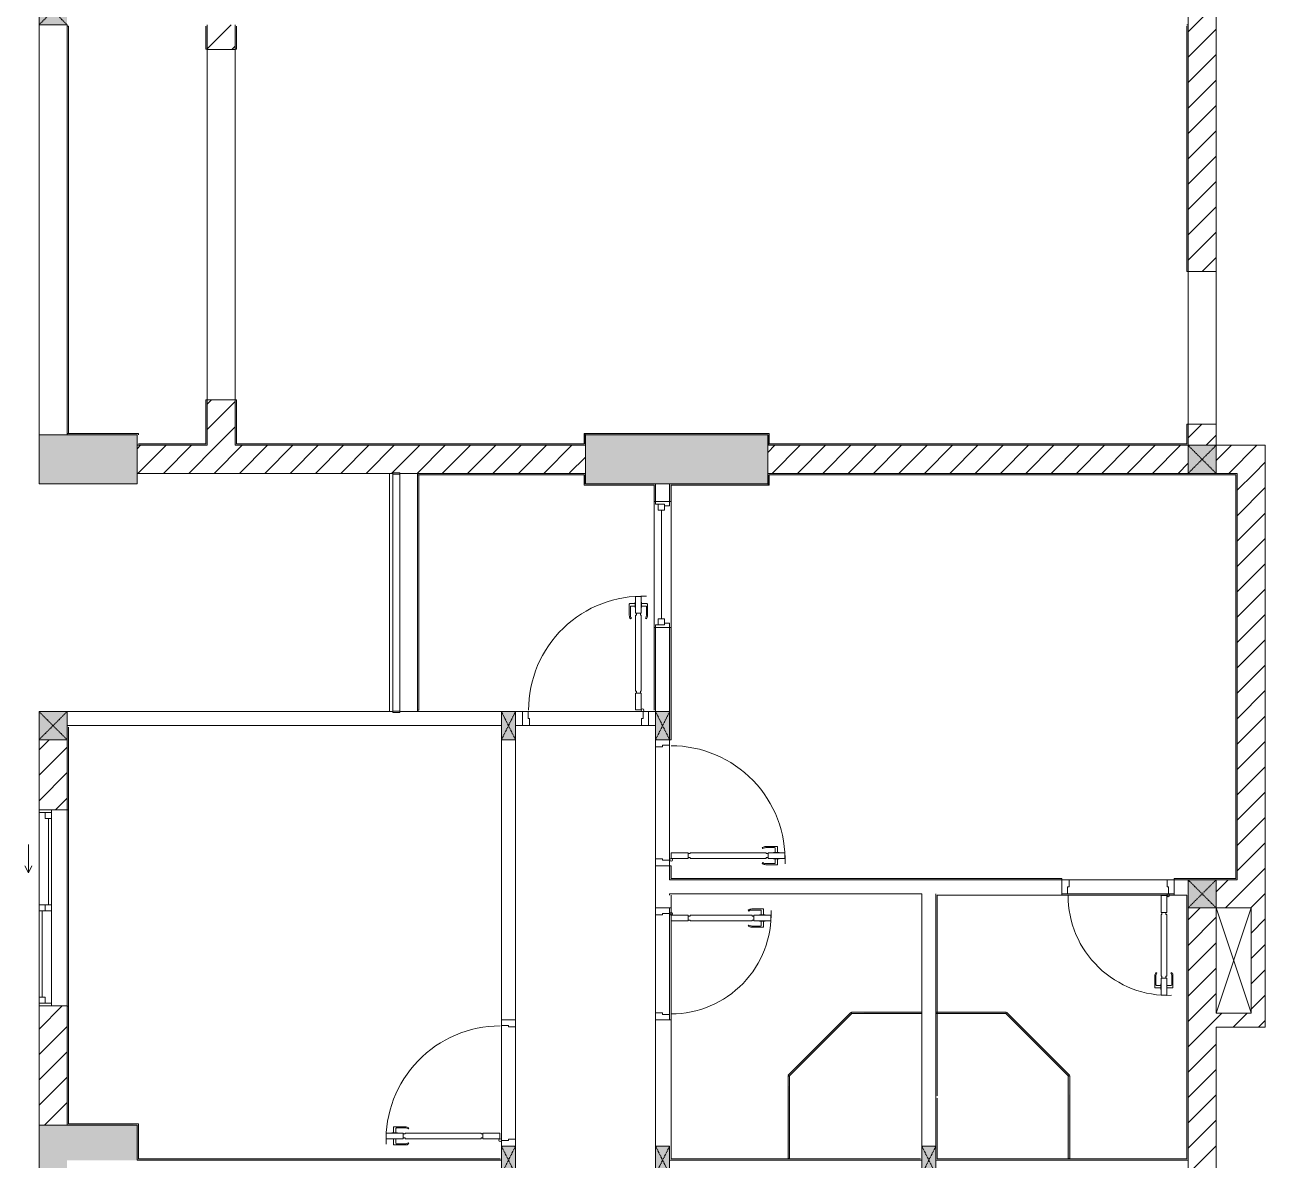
# Model space of a CAD drawing. Header units: millimetres. Extents: x 31157 to 224036, y 218 to 80529.
# Drawn here: x 130232 to 139084, y 40337 to 48437 of the extents above; entities that cross this region are included whole.
import ezdxf

# ---------------------------------------------------------------- set-up
doc = ezdxf.new("R2010")
doc.units = ezdxf.units.MM
doc.linetypes.add('IMPORT-Dash _2_', pattern=[6, 3, -3])
for name, color, linetype, lineweight in [('0-2', 170, 'Continuous', 9), ('A-DETL-GENF-7', 170, 'Continuous', 9), ('A-DOOR-2', 170, 'Continuous', 9), ('A-FLOR-1', 170, 'Continuous', 9), ('A-FLOR-HRAL-5', 170, 'Continuous', 9), ('A-GLAZ-5', 170, 'Continuous', 9), ('A-GLAZ-CURT-3', 170, 'Continuous', 9), ('A-WALL-1', 170, 'Continuous', 9), ('A-WALL-PATT-3', 170, 'Continuous', 9), ('A_1404_dwg-1', 170, 'Continuous', 9), ('I-WALL', 170, 'Continuous', 9), ('I-WALL-1', 170, 'Continuous', 9), ('S-COLS-1', 170, 'Continuous', 9), ('S-COLS-2', 170, 'Continuous', 9), ('S-COLS-4', 170, 'Continuous', 9), ('S-COLS-9', 170, 'IMPORT-Dash _2_', 9), ('S-COLS-HDLN-2', 170, 'IMPORT-Dash _2_', 9)]:
    doc.layers.add(name, color=color, linetype=linetype, lineweight=lineweight)
pattern_1 = [(45, (0, 0), (-90.50967, 90.50967), [])]

# ---------------------------------------------------------------- blocks, each defined once
blk = doc.blocks.new('A_1404_dwg_NCV_TKTC_KET CAU_rvt-1-TKTC_MB HOÀN THIỆN SÀN TẦNG 3-4-4819833-KeyPlan-CH2-Tầng 1_ Tầng 2')
at = {"layer": 'S-COLS-1'}
for points in [[(33652.6, 45161.9), (34352.6, 45161.9), (34352.6, 45511.9), (33652.6, 45511.9), (33652.6, 45236.9)], [(38042.6, 45161.9), (38852.6, 45161.9), (38852.6, 45511.9), (37552.6, 45511.9), (37552.6, 45161.9)], [(33652.6, 40236.9), (33852.6, 40236.9), (33852.6, 40336.9), (34352.6, 40336.9), (34352.6, 40586.9), (33652.6, 40586.9), (33652.6, 40336.9)]]:
    blk.add_hatch(color=256, dxfattribs=at).paths.add_polyline_path(points)
at = {"layer": 'A-FLOR-1'}
for p, q in [((36152.5, 45236.9), (36152.5, 43536.9)), ((42052.7, 41386.9), (42052.7, 42136.9))]:
    blk.add_line(p, q, dxfattribs=at)
at = {"layer": 'S-COLS-2'}
for p, q in [((37552.6, 45436.9), (37552.6, 45236.9)), ((38852.6, 45236.9), (38852.6, 45436.9))]:
    blk.add_line(p, q, dxfattribs=at)
at = {"layer": 'S-COLS-2', "flags": 128}
for points in [[(33852.6, 45511.9), (33652.6, 45511.9), (33652.6, 45161.9), (34352.6, 45161.9), (34352.6, 45436.9)], [(33852.6, 40586.9), (33652.6, 40586.9), (33652.6, 40236.9), (33852.6, 40236.9)]]:
    blk.add_lwpolyline(points, dxfattribs=at)
blk = doc.blocks.new('A_1404_dwg_DOOR_CW_01 CANH MO-PANEL KINH - DIW_01-900x2200-CỬA GỖ VÂN LAMINATE-V88-TKTC_MB HOÀN THIỆN SÀN TẦNG 3-4-4819893-KeyPlan-CH2-Tầng 1_ Tầng 2')
at = {"layer": 'A-DETL-GENF-7'}
for p, q in [((38813.8, 67166.8), (38818.3, 67160.3)), ((38839.6, 67174.9), (38919.1, 67174.9)), ((38902.1, 67166.9), (38839.6, 67166.9)), ((38906.1, 67131.9), (38906.1, 67162.9)), ((38923.1, 67131.9), (38923.1, 67170.9)), ((38813.8, 67053.1), (38818.3, 67059.6)), ((38902.1, 67052.9), (38839.6, 67052.9)), ((38839.6, 67044.9), (38919.1, 67044.9)), ((38906.1, 67087.9), (38906.1, 67056.9)), ((38923.1, 67087.9), (38923.1, 67048.9))]:
    blk.add_line(p, q, dxfattribs=at)
at = {"layer": 'A-DETL-GENF-7', "flags": 128}
for points in [[(38284.6, 67129.9), (38284.6, 67089.9), (38164.6, 67089.9), (38164.6, 67129.9)], [(38298.6, 67123.9), (38298.6, 67129.9), (38840.6, 67129.9), (38840.6, 67123.9), (38854.6, 67123.9), (38854.6, 67095.9), (38840.6, 67095.9), (38840.6, 67089.9), (38298.6, 67089.9), (38298.6, 67095.9), (38284.6, 67095.9), (38284.6, 67123.9)], [(38974.6, 67089.9), (38974.6, 67129.9), (38854.6, 67129.9), (38854.6, 67089.9)], [(38894.8, 67131.9), (38894.8, 67129.9), (38934.3, 67129.9), (38934.3, 67131.9)], [(38894.8, 67087.9), (38894.8, 67089.9), (38934.3, 67089.9), (38934.3, 67087.9)]]:
    blk.add_lwpolyline(points, close=True, dxfattribs=at)
at = {"layer": 'A-DETL-GENF-7'}
blk.add_circle((38162.6, 67079.9), 10, dxfattribs=at)
for centre, radius, start, end in [((38162.6, 67079.9), 814, 358, 90), ((38839.6, 67129.9), 45, 90, 125), ((38839.6, 67129.9), 37, 90, 125), ((38902.1, 67162.9), 4, 0, 90), ((38919.1, 67170.9), 4, 0, 90), ((38839.6, 67089.9), 45, 235, 270), ((38839.6, 67089.9), 37, 235, 270), ((38902.1, 67056.9), 4, 270, 0), ((38919.1, 67048.9), 4, 270, 0)]:
    blk.add_arc(centre, radius, start, end, dxfattribs=at)
at = {"layer": 'A-DOOR-2'}
blk.add_line((38152.6, 67079.9), (38152.6, 67104.9), dxfattribs=at)
at = {"layer": 'A-DOOR-2', "flags": 128}
blk.add_lwpolyline([(38152.6, 67936.9), (38152.6, 67896.9), (38102.6, 67896.9), (38102.6, 67886.9), (38052.6, 67886.9), (38052.6, 67936.9)], dxfattribs=at)
blk.add_lwpolyline([(38052.6, 67086.9), (38102.6, 67086.9), (38102.6, 67076.9), (38152.6, 67076.9), (38152.6, 67036.9), (38052.6, 67036.9)], close=True, dxfattribs=at)
blk = doc.blocks.new('A_1404_dwg_DOOR_CW_01 CANH MO-PANEL KINH - DIG_02-800x2200-CỬA NHÔM KÍNH-V57-TKTC_MB HOÀN THIỆN SÀN TẦNG 3-4-4819848-KeyPlan-CH2-Tầng 1_ Tầng 2')
at = {"layer": 'A-DETL-GENF-7'}
for p, q in [((112439.6, 58427.3), (112519.1, 58427.3)), ((112523.1, 58384.3), (112523.1, 58423.3)), ((112413.8, 58419.2), (112418.3, 58412.6)), ((112502.1, 58419.3), (112439.6, 58419.3)), ((112506.1, 58384.3), (112506.1, 58415.3)), ((112506.1, 58340.3), (112506.1, 58309.3)), ((112523.1, 58340.3), (112523.1, 58301.3)), ((112413.8, 58305.4), (112418.3, 58312)), ((112502.1, 58305.3), (112439.6, 58305.3)), ((112439.6, 58297.3), (112519.1, 58297.3))]:
    blk.add_line(p, q, dxfattribs=at)
at = {"layer": 'A-DETL-GENF-7', "flags": 128}
for points in [[(111984.6, 58342.3), (111984.6, 58382.3), (111864.6, 58382.3), (111864.6, 58342.3)], [(111998.6, 58348.3), (111998.6, 58342.3), (112440.6, 58342.3), (112440.6, 58348.3), (112454.6, 58348.3), (112454.6, 58376.3), (112440.6, 58376.3), (112440.6, 58382.3), (111998.6, 58382.3), (111998.6, 58376.3), (111984.6, 58376.3), (111984.6, 58348.3)], [(112574.6, 58382.3), (112574.6, 58342.3), (112454.6, 58342.3), (112454.6, 58382.3)], [(112494.8, 58384.3), (112494.8, 58382.3), (112534.3, 58382.3), (112534.3, 58384.3)], [(112494.8, 58340.3), (112494.8, 58342.3), (112534.3, 58342.3), (112534.3, 58340.3)]]:
    blk.add_lwpolyline(points, close=True, dxfattribs=at)
at = {"layer": 'A-DETL-GENF-7'}
blk.add_circle((111862.6, 58392.3), 10, dxfattribs=at)
for centre, radius, start, end in [((112439.6, 58382.3), 45, 90, 125), ((112519.1, 58423.3), 4, 0, 90), ((111862.6, 58392.3), 714, 270, 2), ((112439.6, 58382.3), 37, 90, 125), ((112502.1, 58415.3), 4, 0, 90), ((112439.6, 58342.3), 45, 235, 270), ((112439.6, 58342.3), 37, 235, 270), ((112502.1, 58309.3), 4, 270, 0), ((112519.1, 58301.3), 4, 270, 0)]:
    blk.add_arc(centre, radius, start, end, dxfattribs=at)
at = {"layer": 'A-DOOR-2'}
blk.add_line((111852.6, 58392.3), (111852.6, 58367.3), dxfattribs=at)
at = {"layer": 'A-DOOR-2', "flags": 128}
for points in [[(111752.6, 58435.3), (111752.6, 58385.3), (111802.6, 58385.3), (111802.6, 58395.3), (111852.6, 58395.3), (111852.6, 58435.3)], [(111752.6, 57685.3), (111752.6, 57635.3), (111852.6, 57635.3), (111852.6, 57675.3), (111802.6, 57675.3), (111802.6, 57685.3)]]:
    blk.add_lwpolyline(points, close=True, dxfattribs=at)
blk = doc.blocks.new('A_1404_dwg_DOOR_CW_01 CANH MO-PANEL KINH - DIW_01-900x2200-CỬA GỖ VÂN LAMINATE-553393-TKTC_MB HOÀN THIỆN SÀN TẦNG 3-4-4819840-KeyPlan-CH2-Tầng 1_ Tầng 2')
at = {"layer": 'A-DETL-GENF-7'}
for p, q in [((46582.1, 38482.4), (46582.1, 38521.4)), ((46665.6, 38525.4), (46586.1, 38525.4)), ((46599.1, 38482.4), (46599.1, 38513.4)), ((46603.1, 38517.4), (46665.6, 38517.4)), ((46691.4, 38517.2), (46686.8, 38510.7)), ((46582.1, 38438.4), (46582.1, 38399.4)), ((46599.1, 38438.4), (46599.1, 38407.4)), ((46665.6, 38395.4), (46586.1, 38395.4)), ((46603.1, 38403.4), (46665.6, 38403.4)), ((46691.4, 38403.5), (46686.8, 38410.1))]:
    blk.add_line(p, q, dxfattribs=at)
at = {"layer": 'A-DETL-GENF-7', "flags": 128}
for points in [[(46530.6, 38440.4), (46530.6, 38480.4), (46650.6, 38480.4), (46650.6, 38440.4)], [(46610.3, 38482.4), (46610.3, 38480.4), (46570.8, 38480.4), (46570.8, 38482.4)], [(46610.3, 38438.4), (46610.3, 38440.4), (46570.8, 38440.4), (46570.8, 38438.4)], [(47206.6, 38474.4), (47206.6, 38480.4), (46664.6, 38480.4), (46664.6, 38474.4), (46650.6, 38474.4), (46650.6, 38446.4), (46664.6, 38446.4), (46664.6, 38440.4), (47206.6, 38440.4), (47206.6, 38446.4), (47220.6, 38446.4), (47220.6, 38474.4)], [(47220.6, 38480.4), (47220.6, 38440.4), (47340.6, 38440.4), (47340.6, 38480.4)]]:
    blk.add_lwpolyline(points, close=True, dxfattribs=at)
at = {"layer": 'A-DETL-GENF-7'}
blk.add_circle((47342.6, 38430.4), 10, dxfattribs=at)
for centre, radius, start, end in [((47342.6, 38430.4), 814, 90, 182), ((46586.1, 38521.4), 4, 90, 180), ((46603.1, 38513.4), 4, 90, 180), ((46665.6, 38480.4), 45, 55, 90), ((46665.6, 38480.4), 37, 55, 90), ((46586.1, 38399.4), 4, 180, 270), ((46603.1, 38407.4), 4, 180, 270), ((46665.6, 38440.4), 37, 270, 305), ((46665.6, 38440.4), 45, 270, 305)]:
    blk.add_arc(centre, radius, start, end, dxfattribs=at)
at = {"layer": 'A-DOOR-2'}
blk.add_line((47352.6, 38430.4), (47352.6, 38455.4), dxfattribs=at)
at = {"layer": 'A-DOOR-2', "flags": 128}
for points in [[(47452.6, 39237.4), (47452.6, 39287.4), (47352.6, 39287.4), (47352.6, 39247.4), (47402.6, 39247.4), (47402.6, 39237.4)], [(47452.6, 38387.4), (47452.6, 38437.4), (47402.6, 38437.4), (47402.6, 38427.4), (47352.6, 38427.4), (47352.6, 38387.4)]]:
    blk.add_lwpolyline(points, close=True, dxfattribs=at)
blk = doc.blocks.new('A_1404_dwg_M_Fixed - 900 x 1400-901190-TKTC_MB HOÀN THIỆN SÀN TẦNG 3-4-4819850-KeyPlan-CH2-Tầng 1_ Tầng 2')
at = {"layer": 'A-GLAZ-5'}
blk.add_line((111793.6, 60597.9), (111793.6, 61371.9), dxfattribs=at)
at = {"layer": 'A-GLAZ-5', "flags": 128}
for points in [[(111771.6, 61415.9), (111771.6, 61371.9), (111815.6, 61371.9), (111815.6, 61415.9), (111752.6, 61415.9), (111752.6, 61433.8)], [(111815.6, 61402.9), (111852.6, 61402.9), (111852.6, 61434.9)], [(111752.6, 60534.9), (111752.6, 60553.9), (111815.6, 60553.9), (111815.6, 60597.9), (111771.6, 60597.9), (111771.6, 60553.9)], [(111815.6, 60566.9), (111852.6, 60566.9), (111852.6, 60534.9)]]:
    blk.add_lwpolyline(points, dxfattribs=at)
blk = doc.blocks.new('A_1404_dwg_Railing - 50 x 10mm-901205-TKTC_MB HOÀN THIỆN SÀN TẦNG 3-4-4819861-KeyPlan-CH2-Tầng 1_ Tầng 2')
at = {"layer": 'A-FLOR-HRAL-5', "flags": 128}
blk.add_lwpolyline([(107527.5, 61566.9), (107477.5, 61566.9), (107477.5, 61556.9), (107527.5, 61556.9)], close=True, dxfattribs=at)
blk = doc.blocks.new('A_1404_dwg_Railing - Railing-885226-TKTC_MB HOÀN THIỆN SÀN TẦNG 3-4-4819916-KeyPlan-CH2-Tầng 1_ Tầng 2')
at = {"layer": 'A-FLOR-HRAL-5'}
for p, q in [((36177.6, 45230.3), (36177.6, 43541.5)), ((36227.6, 43541.5), (36227.6, 45230.3))]:
    blk.add_line(p, q, dxfattribs=at)
for p in [(-71299.9, -16326.6), (-71299.9, -18025.4)]:
    blk.add_blockref('A_1404_dwg_Railing - 50 x 10mm-901205-TKTC_MB HOÀN THIỆN SÀN TẦNG 3-4-4819861-KeyPlan-CH2-Tầng 1_ Tầng 2', p)
blk = doc.blocks.new('A_1404_dwg_System Panel - Glazed-901210-TKTC_MB HOÀN THIỆN SÀN TẦNG 3-4-4819895-KeyPlan-CH2-Tầng 1_ Tầng 2')
at = {"layer": 'A-GLAZ-CURT-3'}
blk.add_hatch(color=256, dxfattribs=at).paths.add_polyline_path([(38999, 64948.9), (39007.6, 64948.9), (39002.6, 65539.6), (38997.6, 65539.6), (38997.6, 64948.9)])
blk.add_line((39007.6, 64948.9), (39007.6, 65537.5), dxfattribs=at)
at = {"layer": 'A-GLAZ-CURT-3', "flags": 128}
blk.add_lwpolyline([(38997.6, 65539.6), (38997.6, 64948.9), (39007.6, 64948.9)], dxfattribs=at)
blk = doc.blocks.new('A_1404_dwg_System Panel - Glazed-901211-TKTC_MB HOÀN THIỆN SÀN TẦNG 3-4-4819896-KeyPlan-CH2-Tầng 1_ Tầng 2')
at = {"layer": 'A-GLAZ-CURT-3'}
blk.add_hatch(color=256, dxfattribs=at).paths.add_polyline_path([(39007.6, 65537.5), (39450.3, 65987.3), (39446.8, 65990.9), (39002.6, 65539.6), (39007.6, 65539.6)])
blk.add_line((39006.1, 65536.1), (39452.4, 65982.3), dxfattribs=at)
at = {"layer": 'A-GLAZ-CURT-3', "flags": 128}
blk.add_lwpolyline([(39446.8, 65990.9), (38999, 65543.1), (39006.1, 65536.1)], dxfattribs=at)
blk = doc.blocks.new('A_1404_dwg_System Panel - Glazed-901212-TKTC_MB HOÀN THIỆN SÀN TẦNG 3-4-4819897-KeyPlan-CH2-Tầng 1_ Tầng 2')
at = {"layer": 'A-GLAZ-CURT-3'}
blk.add_hatch(color=256, dxfattribs=at).paths.add_polyline_path([(39453.8, 65982.3), (39952.6, 65982.3), (39952.6, 65992.3), (39450.3, 65987.3), (39452.4, 65982.3)])
at = {"layer": 'A-GLAZ-CURT-3', "flags": 128}
blk.add_lwpolyline([(39450.3, 65982.3), (39952.6, 65982.3), (39952.6, 65992.3), (39450.3, 65992.3)], close=True, dxfattribs=at)
blk = doc.blocks.new('A_1404_dwg_G1_SOF - BO TRU - 100x200-745959-TKTC_MB HOÀN THIỆN SÀN TẦNG 3-4-4819847-KeyPlan-CH2-Tầng 1_ Tầng 2')
at = {"layer": 'S-COLS-1'}
blk.add_hatch(color=256, dxfattribs=at).paths.add_polyline_path([(111052.6, 40036.9), (111052.6, 40236.9), (110952.6, 40236.9), (110952.6, 40036.9)])
at = {"layer": 'S-COLS-1', "flags": 128}
blk.add_lwpolyline([(110952.6, 40036.9), (111052.6, 40036.9), (111052.6, 40236.9), (110952.6, 40236.9)], close=True, dxfattribs=at)
at = {"layer": 'S-COLS-HDLN-2'}
for p, q in [((110952.6, 40036.9), (111052.6, 40236.9)), ((111052.6, 40036.9), (110952.6, 40236.9))]:
    blk.add_line(p, q, dxfattribs=at)
blk = doc.blocks.new('A_1404_dwg_DOOR_CW_01 CANH MO-PANEL KINH - DIG_01-900x2200-CỬA NHÔM KÍNH-901215-TKTC_MB HOÀN THIỆN SÀN TẦNG 3-4-4819898-KeyPlan-CH2-Tầng 1_ Tầng 2')
at = {"layer": 'A-DETL-GENF-7'}
for p, q in [((37864.6, 68823.9), (37864.6, 68903.4)), ((37907.6, 68907.4), (37868.6, 68907.4)), ((37872.6, 68886.4), (37872.6, 68823.9)), ((37907.6, 68890.4), (37876.6, 68890.4)), ((37951.6, 68907.4), (37990.6, 68907.4)), ((37951.6, 68890.4), (37982.6, 68890.4)), ((37986.6, 68886.4), (37986.6, 68823.9)), ((37994.6, 68823.9), (37994.6, 68903.4)), ((37872.7, 68798.1), (37879.3, 68802.7)), ((37986.4, 68798.1), (37979.9, 68802.7))]:
    blk.add_line(p, q, dxfattribs=at)
at = {"layer": 'A-DETL-GENF-7', "flags": 128}
for points in [[(37949.6, 68958.9), (37909.6, 68958.9), (37909.6, 68838.9), (37949.6, 68838.9)], [(37907.6, 68879.2), (37909.6, 68879.2), (37909.6, 68918.7), (37907.6, 68918.7)], [(37951.6, 68879.2), (37949.6, 68879.2), (37949.6, 68918.7), (37951.6, 68918.7)], [(37915.6, 68282.9), (37909.6, 68282.9), (37909.6, 68824.9), (37915.6, 68824.9), (37915.6, 68838.9), (37943.6, 68838.9), (37943.6, 68824.9), (37949.6, 68824.9), (37949.6, 68282.9), (37943.6, 68282.9), (37943.6, 68268.9), (37915.6, 68268.9)], [(37909.6, 68268.9), (37949.6, 68268.9), (37949.6, 68148.9), (37909.6, 68148.9)]]:
    blk.add_lwpolyline(points, close=True, dxfattribs=at)
at = {"layer": 'A-DETL-GENF-7'}
blk.add_circle((37959.6, 68146.9), 10, dxfattribs=at)
for centre, radius, start, end in [((37959.6, 68146.9), 814, 88, 180), ((37868.6, 68903.4), 4, 90, 180), ((37876.6, 68886.4), 4, 90, 180), ((37982.6, 68886.4), 4, 0, 90), ((37990.6, 68903.4), 4, 0, 90), ((37909.6, 68823.9), 45, 180, 215), ((37909.6, 68823.9), 37, 180, 215), ((37949.6, 68823.9), 37, 325, 0), ((37949.6, 68823.9), 45, 325, 0)]:
    blk.add_arc(centre, radius, start, end, dxfattribs=at)
at = {"layer": 'A-DOOR-2'}
blk.add_line((37959.6, 68136.9), (37934.6, 68136.9), dxfattribs=at)
at = {"layer": 'A-DOOR-2', "flags": 128}
for points in [[(37102.6, 68036.9), (37102.6, 68136.9), (37142.6, 68136.9), (37142.6, 68086.9), (37152.6, 68086.9), (37152.6, 68036.9)], [(37952.6, 68036.9), (37952.6, 68086.9), (37962.6, 68086.9), (37962.6, 68136.9), (38002.6, 68136.9), (38002.6, 68036.9)]]:
    blk.add_lwpolyline(points, close=True, dxfattribs=at)
blk = doc.blocks.new('A_1404_dwg_System Panel - Glazed-901217-TKTC_MB HOÀN THIỆN SÀN TẦNG 3-4-4819899-KeyPlan-CH2-Tầng 1_ Tầng 2')
at = {"layer": 'A-GLAZ-CURT-3'}
blk.add_hatch(color=256, dxfattribs=at).paths.add_polyline_path([(40554.8, 65982.3), (40551.3, 65992.3), (40052.6, 65992.3), (40052.6, 65982.3), (40552.8, 65982.3)])
at = {"layer": 'A-GLAZ-CURT-3', "flags": 128}
blk.add_lwpolyline([(40554.8, 65992.3), (40052.6, 65992.3), (40052.6, 65982.3), (40552.8, 65982.3)], dxfattribs=at)
blk = doc.blocks.new('A_1404_dwg_System Panel - Glazed-901218-TKTC_MB HOÀN THIỆN SÀN TẦNG 3-4-4819900-KeyPlan-CH2-Tầng 1_ Tầng 2')
at = {"layer": 'A-GLAZ-CURT-3'}
blk.add_hatch(color=256, dxfattribs=at).paths.add_polyline_path([(41007.6, 64948.9), (41002.6, 65539.6), (40997.6, 65536.1), (40997.6, 64948.9)])
blk.add_line((41007.6, 64948.9), (41007.6, 65539.6), dxfattribs=at)
at = {"layer": 'A-GLAZ-CURT-3', "flags": 128}
blk.add_lwpolyline([(40997.6, 65537.5), (40997.6, 64948.9), (41007.6, 64948.9)], dxfattribs=at)
blk = doc.blocks.new('A_1404_dwg_System Panel - Glazed-901219-TKTC_MB HOÀN THIỆN SÀN TẦNG 3-4-4819901-KeyPlan-CH2-Tầng 1_ Tầng 2')
at = {"layer": 'A-GLAZ-CURT-3'}
blk.add_hatch(color=256, dxfattribs=at).paths.add_polyline_path([(40997.6, 65537.5), (41002.6, 65539.6), (41006.1, 65543.1), (40554.8, 65987.3), (40554.8, 65980.3), (40916.6, 65618.5)])
at = {"layer": 'A-GLAZ-CURT-3', "flags": 128}
blk.add_lwpolyline([(41006.1, 65543.1), (40558.4, 65990.9), (40551.3, 65983.8), (40999, 65536.1)], close=True, dxfattribs=at)
blk = doc.blocks.new('A_1404_dwg_NCV_TKTC_TANG 3 - 4_rvt-1-TKTC_MB HOÀN THIỆN SÀN TẦNG 3-4-4819943-KeyPlan-CH2-Tầng 1_ Tầng 2')
at = {"layer": 'A-WALL-PATT-3'}
h = blk.add_hatch(color=256, dxfattribs=at)
h.paths.add_polyline_path([(34852.6, 45436.9), (34852.6, 45762.4), (34842.6, 45760.3), (34842.6, 45436.9)])
h.paths.add_polyline_path([(34842.6, 48262.4), (34852.6, 48262.4), (34852.6, 48426.9), (34842.6, 48426.9)])
h = blk.add_hatch(color=256, dxfattribs=at)
h.paths.add_polyline_path([(35052.6, 45446.9), (35062.6, 45446.9), (35062.6, 45762.4), (35052.6, 45760.3)])
h.paths.add_polyline_path([(35062.6, 48262.4), (35062.6, 48426.9), (35052.6, 48426.9), (35052.6, 48262.4)])
h = blk.add_hatch(color=256, dxfattribs=at)
h.paths.add_polyline_path([(41842.6, 45436.9), (41852.6, 45436.9), (41852.6, 45587.4), (41842.6, 45586.9), (41842.6, 45446.9)])
h.paths.add_polyline_path([(41842.6, 46677.4), (41852.6, 46677.4), (41852.6, 48436.9), (41842.6, 48436.9)])
for points in [[(34362.6, 45511.9), (34362.6, 45521.9), (33852.6, 45521.9), (33852.6, 45511.9), (34352.6, 45511.9)], [(37542.6, 45446.9), (37552.6, 45446.9), (37552.6, 45521.9), (37542.6, 45521.9), (37542.6, 45511.9)], [(38077, 45511.9), (38862.6, 45511.9), (38862.6, 45521.9), (37552.6, 45521.9), (37552.6, 45511.9), (38052.6, 45511.9)], [(38862.6, 45436.9), (38862.6, 45511.9), (38852.6, 45511.9), (38852.6, 45436.9)], [(34842.6, 45436.9), (34842.6, 45446.9), (34352.6, 45446.9), (34353.5, 45436.9)], [(35062.6, 45436.9), (37552.6, 45436.9), (37552.6, 45446.9), (35052.6, 45446.9), (35052.6, 45436.9)], [(41842.6, 45436.9), (41842.6, 45446.9), (38862.6, 45446.9), (38862.6, 45436.9), (39409, 45436.9)], [(37542.6, 45226.9), (37552.6, 45226.9), (37552.6, 45236.9), (36352.6, 45236.9), (36352.6, 45226.9)], [(42052.6, 45226.9), (42192.6, 45226.9), (42192.6, 45236.9), (38852.6, 45233.6), (38852.6, 45226.9), (41852.6, 45226.9)], [(42202.6, 42346.9), (42202.6, 45236.9), (42192.6, 45236.9), (42192.6, 42346.9)], [(37552.6, 45161.9), (37552.6, 45226.9), (37542.6, 45226.9), (37542.6, 45161.9)], [(38042.6, 45151.9), (38042.6, 45161.9), (37542.6, 45161.9), (37542.6, 45151.9), (37552.6, 45151.9)], [(38152.6, 45151.9), (38852.6, 45151.9), (38852.6, 45161.9), (38152.6, 45161.9)], [(38862.6, 45151.9), (38862.6, 45226.9), (38852.6, 45226.9), (38852.6, 45151.9)], [(33862.6, 40586.9), (34362.6, 40591.9), (34362.6, 40596.9), (33862.6, 40596.9)], [(34352.6, 40346.9), (34362.6, 40346.9), (34362.6, 40586.9), (34352.6, 40586.9)], [(34852.6, 40336.9), (36952.6, 40336.9), (36952.6, 40346.9), (34352.6, 40346.9), (34352.6, 40336.9), (34362.6, 40336.9)]]:
    blk.add_hatch(color=256, dxfattribs=at).paths.add_polyline_path(points)
h = blk.add_hatch(color=256, dxfattribs=at)
h.paths.add_polyline_path([(38052.6, 43546.9), (38052.6, 44136.9), (38042.6, 44136.9), (38042.6, 43546.9)])
h.paths.add_polyline_path([(38052.6, 45036.9), (38052.6, 45161.9), (38042.6, 45161.9), (38042.6, 45036.9)])
h = blk.add_hatch(color=256, dxfattribs=at)
h.paths.add_polyline_path([(38152.6, 42346.9), (38162.6, 42346.9), (38162.6, 42436.9), (38152.6, 42436.9)])
h.paths.add_polyline_path([(38162.6, 43336.9), (38162.6, 44136.9), (38152.6, 44136.9), (38152.6, 43336.9)])
h.paths.add_polyline_path([(38162.6, 45036.9), (38162.6, 45151.9), (38152.6, 45151.9), (38152.6, 45036.9)])
h = blk.add_hatch(color=256, dxfattribs=at)
h.paths.add_polyline_path([(33862.6, 40586.9), (33862.6, 41435.7), (33852.6, 41435.7), (33852.6, 40586.9)])
h.paths.add_polyline_path([(33862.6, 42835.7), (33862.6, 43426.9), (33852.6, 43426.9), (33852.6, 42835.7)])
h = blk.add_hatch(color=256, dxfattribs=at)
h.paths.add_polyline_path([(40952.6, 42336.9), (40952.6, 42346.9), (38152.6, 42346.9), (38152.6, 42336.9), (39409, 42336.9)])
h.paths.add_polyline_path([(42202.6, 42336.9), (42202.6, 42346.9), (41752.6, 42346.9), (41752.6, 42336.9), (42192.6, 42336.9)])
at = {"layer": 'A-FLOR-1'}
for p, q in [((33852.6, 48436.9), (33852.6, 48426.9)), ((34852.6, 48426.9), (34852.6, 48436.9)), ((35052.6, 48436.9), (35052.6, 48426.9)), ((41852.4, 46677.4), (41852.4, 45587.4)), ((34852.6, 45760.3), (35052.6, 45760.3)), ((34352.6, 45511.9), (34352.6, 45446.9)), ((37962.6, 43536.9), (37142.6, 43536.9)), ((33852.6, 43436.9), (33852.6, 43426.9)), ((38052.6, 42486.9), (38052.6, 43286.9)), ((38152.6, 43296.9), (38152.6, 42476.9)), ((40992.6, 42236.9), (41712.6, 42236.9)), ((38152.6, 41377.3), (38152.6, 42097.3)), ((36952.6, 40477.3), (36952.6, 41297.3)), ((37052.6, 41287.3), (37052.6, 40487.3)), ((39002.6, 40346.9), (39002.6, 40348.9)), ((41002.6, 40348.9), (41002.6, 40346.9))]:
    blk.add_line(p, q, dxfattribs=at)
at = {"layer": 'A-FLOR-1', "flags": 128}
for points in [[(34852.6, 45762.4), (34852.6, 48260.3), (34852.6, 48262.4)], [(35052.6, 48262.4), (35052.6, 45762.4), (35052.6, 48260.3), (34852.6, 48260.3)]]:
    blk.add_lwpolyline(points, dxfattribs=at)
for points in [[(42052.4, 46677.4), (42052.4, 45587.4), (41852.6, 45587.4), (41852.6, 46677.4)], [(37952.6, 43436.9), (37152.6, 43436.9)], [(41002.6, 42336.9), (41702.6, 42336.9)], [(38052.6, 41387.3), (38052.6, 42087.3)]]:
    blk.add_lwpolyline(points, close=True, dxfattribs=at)
at = {"layer": 'A-WALL-1'}
for p, q in [((36227.6, 45236.9), (36352.6, 45236.9)), ((36352.6, 45226.9), (36352.6, 43536.9)), ((38052.6, 45161.9), (38052.6, 45036.9)), ((38152.6, 45036.9), (38152.6, 45151.9)), ((38052.6, 45036.9), (38152.6, 45036.9)), ((38152.6, 44136.9), (38052.6, 44136.9)), ((38052.6, 44136.9), (38052.6, 43546.9)), ((38152.6, 43536.9), (38152.6, 44136.9)), ((33852.6, 43536.9), (33852.6, 43436.9)), ((36177.6, 43536.9), (33852.6, 43536.9)), ((36952.6, 43536.9), (36227.6, 43536.9)), ((37102.6, 43536.9), (37052.6, 43536.9)), ((37102.6, 43436.9), (37102.6, 43536.9)), ((38002.6, 43536.9), (38002.6, 43436.9)), ((38052.6, 43536.9), (38002.6, 43536.9)), ((38052.6, 43546.9), (38052.6, 43536.9)), ((33852.6, 43436.9), (36952.6, 43436.9)), ((37052.6, 43436.9), (37062.6, 43436.9)), ((37062.6, 43436.9), (37102.6, 43436.9)), ((38002.6, 43436.9), (38042.6, 43436.9)), ((38042.6, 43436.9), (38052.6, 43436.9)), ((37052.6, 43336.5), (36952.6, 43336.5)), ((36952.6, 43336.5), (36952.6, 41337.3)), ((37052.6, 41337.3), (37052.6, 43336.5)), ((38052.6, 42486.9), (38052.6, 43286.9)), ((38152.6, 43296.9), (38152.6, 42476.9)), ((38152.6, 42436.9), (38052.6, 42436.9)), ((38052.6, 42436.9), (38052.6, 42137.3)), ((38152.6, 42346.9), (38152.6, 42436.9)), ((40952.6, 42336.9), (40052.6, 42336.9)), ((40952.6, 42236.9), (40952.6, 42336.9)), ((41002.6, 42336.9), (41702.6, 42336.9)), ((41752.6, 42336.9), (41752.6, 42236.9)), ((41852.6, 42336.9), (41752.6, 42336.9)), ((41852.6, 42236.9), (41852.6, 42336.9)), ((40052.6, 41392.3), (40052.6, 42236.9)), ((38052.6, 42137.3), (38152.6, 42137.3)), ((38052.6, 41387.3), (38052.6, 42087.3)), ((36952.6, 41337.3), (37052.6, 41337.3)), ((38152.6, 41337.3), (38052.6, 41337.3)), ((38052.6, 41337.3), (38052.6, 40436.9)), ((39952.6, 41392.3), (39952.6, 41382.3)), ((39952.6, 41382.3), (39952.6, 40436.9)), ((40052.6, 41382.3), (40052.6, 41392.3)), ((40052.6, 40436.9), (40052.6, 41382.3)), ((36952.6, 40477.3), (36952.6, 41297.3)), ((37052.6, 41287.3), (37052.6, 40487.3)), ((37052.6, 40437.3), (36952.6, 40437.3))]:
    blk.add_line(p, q, dxfattribs=at)
at = {"layer": 'A-WALL-1', "flags": 128}
for points in [[(36152.6, 43536.9), (36152.6, 45236.9), (36177.6, 45236.9)], [(38152.6, 45151.9), (38152.6, 45161.9), (38052.6, 45161.9)], [(40052.6, 42336.9), (38152.6, 42336.9), (38152.6, 42346.9)], [(38152.6, 42226.9), (38152.6, 42236.9), (39952.6, 42236.9), (39952.6, 41392.3)]]:
    blk.add_lwpolyline(points, dxfattribs=at)
at = {"layer": 'I-WALL'}
for p, q in [((38052.6, 45036.9), (38052.6, 45161.9)), ((38152.6, 45151.9), (38152.6, 45036.9)), ((38042.6, 44136.9), (38042.6, 45036.9)), ((38162.6, 45036.9), (38162.6, 44136.9)), ((38052.6, 43546.9), (38052.6, 44136.9)), ((38152.6, 44136.9), (38152.6, 43536.9)), ((33852.6, 41435.7), (33852.6, 42835.7)), ((33862.6, 42835.7), (33862.6, 41435.7)), ((38152.6, 42436.9), (38152.6, 42346.9)), ((40052.6, 42336.9), (40952.6, 42336.9)), ((41752.6, 42336.9), (41852.6, 42336.9)), ((41752.6, 42226.9), (40952.6, 42226.9)), ((38162.6, 42137.3), (38162.6, 41337.3))]:
    blk.add_line(p, q, dxfattribs=at)
at = {"layer": 'I-WALL', "flags": 128}
for points in [[(33852.6, 45521.9), (33852.6, 48426.9), (33862.6, 48426.9), (33862.6, 45521.9)], [(36362.6, 45226.9), (36362.6, 43546.9), (36352.6, 43546.9)]]:
    blk.add_lwpolyline(points, dxfattribs=at)
at = {"layer": 'I-WALL-1'}
for p, q in [((42052.6, 45236.9), (41852.6, 45236.9)), ((33852.6, 43426.9), (33852.6, 43336.9)), ((41852.6, 42336.9), (42052.6, 42336.9)), ((40052.6, 41392.3), (40052.6, 41382.3)), ((40052.6, 41382.3), (40052.6, 40436.9)), ((40062.6, 41382.3), (40062.6, 41392.3)), ((40062.6, 40795.6), (40062.6, 41382.3))]:
    blk.add_line(p, q, dxfattribs=at)
at = {"layer": 'I-WALL-1', "flags": 128}
for points in [[(34842.6, 48426.9), (34842.6, 48262.4), (34852.6, 48262.4), (34852.6, 48426.9)], [(35052.6, 48426.9), (35052.6, 48262.4), (35062.6, 48262.4), (35062.6, 48426.9)], [(41842.6, 48426.9), (41842.6, 46677.4), (41852.6, 46677.4), (41852.6, 48436.9), (41842.6, 48436.9)], [(34352.6, 45446.9), (34352.6, 45436.9), (34842.6, 45436.9), (34852.6, 45436.9), (34852.6, 45762.4), (34842.6, 45762.4), (34842.6, 45446.9), (34362.6, 45446.9)], [(34362.6, 45511.9), (34362.6, 45521.9), (33852.6, 45521.9), (33852.6, 45511.9), (34352.6, 45511.9)], [(38052.6, 45161.9), (38042.6, 45161.9), (37552.6, 45161.9), (37552.6, 45226.9), (37552.6, 45236.9), (36352.6, 45236.9), (36352.6, 45226.9), (37542.6, 45226.9), (37542.6, 45161.9), (37542.6, 45151.9), (38042.6, 45151.9), (38042.6, 45036.9), (38052.6, 45036.9)], [(41852.6, 45236.9), (38852.6, 45236.9), (38852.6, 45226.9), (38852.6, 45161.9), (38152.6, 45161.9), (38152.6, 45151.9)], [(42052.6, 42336.9), (42202.6, 42336.9), (42202.6, 42346.9), (42202.6, 45236.9), (42192.6, 45236.9), (42052.6, 45236.9)], [(38152.6, 45036.9), (38162.6, 45036.9), (38162.6, 45151.9), (38852.6, 45151.9), (38862.6, 45151.9), (38862.6, 45226.9), (42192.6, 45226.9), (42192.6, 42346.9), (41752.6, 42346.9), (41752.6, 42336.9)], [(38052.6, 44136.9), (38042.6, 44136.9), (38042.6, 43546.9)], [(38152.6, 43336.9), (38162.6, 43336.9), (38162.6, 44136.9), (38152.6, 44136.9)], [(33852.6, 43336.9), (33852.6, 42835.7), (33862.6, 42835.7), (33862.6, 43426.9)], [(40952.6, 42336.9), (40952.6, 42346.9), (38162.6, 42346.9), (38162.6, 42436.9), (38152.6, 42436.9)], [(38152.6, 42346.9), (38152.6, 42336.9), (40052.6, 42336.9)], [(38152.6, 42137.3), (38162.6, 42137.3), (38162.6, 42226.9)], [(40052.6, 42236.9), (40052.6, 42226.9), (40052.6, 41392.3)], [(40052.6, 40336.9), (40062.6, 40336.9), (41852.6, 40336.9), (41852.6, 40346.9), (41852.6, 42226.9), (41852.6, 42236.9)], [(40062.6, 41392.3), (40062.6, 42226.9), (40952.6, 42226.9), (40952.6, 42236.9)], [(41752.6, 42236.9), (41752.6, 42226.9), (41842.6, 42226.9), (41842.6, 40346.9), (40062.6, 40346.9), (40062.6, 40779.4)], [(36942.6, 40346.9), (34362.6, 40346.9), (34362.6, 40586.9), (34362.6, 40596.9), (33862.6, 40596.9), (33862.6, 41435.7), (33852.6, 41435.7), (33852.6, 40586.9), (33862.6, 40586.9), (34352.6, 40586.9), (34352.6, 40346.9), (34352.6, 40336.9), (36952.6, 40336.9)], [(39942.6, 40346.9), (38162.6, 40346.9), (38162.6, 41337.3), (38152.6, 41337.3)], [(38152.6, 40336.9), (38162.6, 40336.9), (39952.6, 40336.9)]]:
    blk.add_lwpolyline(points, dxfattribs=at)
blk.add_lwpolyline([(38862.6, 45446.9), (38862.6, 45511.9), (38862.6, 45521.9), (37552.6, 45521.9), (37542.6, 45521.9), (37542.6, 45446.9), (35062.6, 45446.9), (35062.6, 45762.4), (35052.6, 45762.4), (35052.6, 45446.9), (35052.6, 45436.9), (37552.6, 45436.9), (37552.6, 45446.9), (37552.6, 45511.9), (38852.6, 45511.9), (38852.6, 45436.9), (38862.6, 45436.9), (41842.6, 45436.9), (41852.6, 45436.9), (41852.6, 45587.4), (41842.6, 45587.4), (41842.6, 45446.9)], close=True, dxfattribs=at)
for name, p in [('A_1404_dwg_Railing - Railing-885226-TKTC_MB HOÀN THIỆN SÀN TẦNG 3-4-4819916-KeyPlan-CH2-Tầng 1_ Tầng 2', (0, 0)), ('A_1404_dwg_M_Fixed - 900 x 1400-901190-TKTC_MB HOÀN THIỆN SÀN TẦNG 3-4-4819850-KeyPlan-CH2-Tầng 1_ Tầng 2', (-73700, -16398)), ('A_1404_dwg_DOOR_CW_01 CANH MO-PANEL KINH - DIG_01-900x2200-CỬA NHÔM KÍNH-901215-TKTC_MB HOÀN THIỆN SÀN TẦNG 3-4-4819898-KeyPlan-CH2-Tầng 1_ Tầng 2', (0, -24600)), ('A_1404_dwg_DOOR_CW_01 CANH MO-PANEL KINH - DIW_01-900x2200-CỬA GỖ VÂN LAMINATE-V88-TKTC_MB HOÀN THIỆN SÀN TẦNG 3-4-4819893-KeyPlan-CH2-Tầng 1_ Tầng 2', (0, -24600)), ('A_1404_dwg_DOOR_CW_01 CANH MO-PANEL KINH - DIG_02-800x2200-CỬA NHÔM KÍNH-V57-TKTC_MB HOÀN THIỆN SÀN TẦNG 3-4-4819848-KeyPlan-CH2-Tầng 1_ Tầng 2', (-73700, -16298)), ('A_1404_dwg_DOOR_CW_01 CANH MO-PANEL KINH - DIW_01-900x2200-CỬA GỖ VÂN LAMINATE-553393-TKTC_MB HOÀN THIỆN SÀN TẦNG 3-4-4819840-KeyPlan-CH2-Tầng 1_ Tầng 2', (-10400, 2050)), ('A_1404_dwg_System Panel - Glazed-901211-TKTC_MB HOÀN THIỆN SÀN TẦNG 3-4-4819896-KeyPlan-CH2-Tầng 1_ Tầng 2', (0, -24600)), ('A_1404_dwg_System Panel - Glazed-901212-TKTC_MB HOÀN THIỆN SÀN TẦNG 3-4-4819897-KeyPlan-CH2-Tầng 1_ Tầng 2', (0, -24600)), ('A_1404_dwg_System Panel - Glazed-901217-TKTC_MB HOÀN THIỆN SÀN TẦNG 3-4-4819899-KeyPlan-CH2-Tầng 1_ Tầng 2', (0, -24600)), ('A_1404_dwg_System Panel - Glazed-901219-TKTC_MB HOÀN THIỆN SÀN TẦNG 3-4-4819901-KeyPlan-CH2-Tầng 1_ Tầng 2', (0, -24600)), ('A_1404_dwg_System Panel - Glazed-901210-TKTC_MB HOÀN THIỆN SÀN TẦNG 3-4-4819895-KeyPlan-CH2-Tầng 1_ Tầng 2', (0, -24600)), ('A_1404_dwg_System Panel - Glazed-901218-TKTC_MB HOÀN THIỆN SÀN TẦNG 3-4-4819900-KeyPlan-CH2-Tầng 1_ Tầng 2', (0, -24600))]:
    blk.add_blockref(name, p)
for name, p, rotation in [('A_1404_dwg_G1_SOF - BO TRU - 100x200-745959-TKTC_MB HOÀN THIỆN SÀN TẦNG 3-4-4819847-KeyPlan-CH2-Tầng 1_ Tầng 2', (148005.1, 83573.9), 180), ('A_1404_dwg_G1_SOF - BO TRU - 100x200-745959-TKTC_MB HOÀN THIỆN SÀN TẦNG 3-4-4819847-KeyPlan-CH2-Tầng 1_ Tầng 2', (149105.1, 83573.9), 180), ('A_1404_dwg_DOOR_CW_01 CANH MO-PANEL KINH - DIG_02-800x2200-CỬA NHÔM KÍNH-V57-TKTC_MB HOÀN THIỆN SÀN TẦNG 3-4-4819848-KeyPlan-CH2-Tầng 1_ Tầng 2', (-16682.7, 154089.5), 270), ('A_1404_dwg_G1_SOF - BO TRU - 100x200-745959-TKTC_MB HOÀN THIỆN SÀN TẦNG 3-4-4819847-KeyPlan-CH2-Tầng 1_ Tầng 2', (148005.1, 80473.9), 180), ('A_1404_dwg_G1_SOF - BO TRU - 100x200-745959-TKTC_MB HOÀN THIỆN SÀN TẦNG 3-4-4819847-KeyPlan-CH2-Tầng 1_ Tầng 2', (149105.1, 80473.9), 180), ('A_1404_dwg_G1_SOF - BO TRU - 100x200-745959-TKTC_MB HOÀN THIỆN SÀN TẦNG 3-4-4819847-KeyPlan-CH2-Tầng 1_ Tầng 2', (151005.1, 80473.9), 180)]:
    blk.add_blockref(name, p, dxfattribs=dict(rotation=rotation))
blk = doc.blocks.new('A_1404_dwg_1_FAMILY RVT - W01-WxH 1400x1400xmm-389822-TKTC_MB HOÀN THIỆN SÀN TẦNG 3-4-4819949-KeyPlan-CH2-Tầng 1_ Tầng 2')
at = {"layer": 'A-GLAZ-5'}
for p, q in [((50000.9, 78313.1), (50204.1, 78313.1)), ((49052.5, 78236.9), (49052.5, 78036.9)), ((49071.5, 78236.9), (49071.5, 78148)), ((49116, 78214.7), (49730.3, 78214.7)), ((49730.3, 78236.9), (49774.7, 78236.9)), ((49774.7, 78192.5), (49730.3, 78192.5)), ((49774.7, 78170.3), (50389, 78170.3)), ((50433.4, 78236.9), (50433.4, 78148))]:
    blk.add_line(p, q, dxfattribs=at)
at = {"layer": 'A-GLAZ-5', "flags": 128}
for points in [[(50051.7, 78338.5), (50000.9, 78313.1), (50051.7, 78287.7)], [(50452.5, 78036.9), (50452.5, 78236.9), (49052.5, 78236.9), (49116, 78236.9)], [(49730.3, 78148), (49730.3, 78236.9), (49116, 78236.9), (49116, 78192.5), (49071.5, 78192.5)], [(49774.7, 78148), (49774.7, 78236.9), (50433.4, 78236.9), (50452.5, 78236.9)], [(50433.4, 78192.5), (50389, 78192.5), (50389, 78148)], [(49052.5, 78148), (49071.5, 78148), (49730.3, 78148), (49774.7, 78148), (50389, 78148), (50452.5, 78148)]]:
    blk.add_lwpolyline(points, dxfattribs=at)
blk = doc.blocks.new('A_1404_dwg_G1_SOF - BO TRU - 200x200-V12-TKTC_MB HOÀN THIỆN SÀN TẦNG 3-4-4819991-KeyPlan-CH2-Tầng 1_ Tầng 2')
at = {"layer": 'S-COLS-9'}
blk.add_hatch(color=256, dxfattribs=at).paths.add_polyline_path([(42052.6, 20336.9), (42052.6, 20536.9), (41852.6, 20536.8), (41852.6, 20336.9)])
at = {"layer": 'S-COLS-4', "flags": 128}
blk.add_lwpolyline([(42052.6, 20336.9), (42052.6, 20536.9), (41852.6, 20536.9), (41852.6, 20336.9)], dxfattribs=at)
at = {"layer": 'S-COLS-HDLN-2'}
for p, q in [((42052.6, 20536.9), (41852.6, 20336.9)), ((41852.6, 20536.9), (42052.6, 20336.9))]:
    blk.add_line(p, q, dxfattribs=at)
blk = doc.blocks.new('A_1404_dwg_G1_SOF - BO TRU - 200x200-V11-TKTC_MB HOÀN THIỆN SÀN TẦNG 3-4-4819990-KeyPlan-CH2-Tầng 1_ Tầng 2')
at = {"layer": 'S-COLS-9'}
blk.add_hatch(color=256, dxfattribs=at).paths.add_polyline_path([(42052.6, 25436.9), (42052.6, 25636.9), (41852.6, 25636.9), (41852.6, 25437)])
at = {"layer": 'S-COLS-4', "flags": 128}
blk.add_lwpolyline([(41852.6, 25636.9), (41852.6, 25436.9), (42052.6, 25436.9), (42052.6, 25636.9)], dxfattribs=at)
at = {"layer": 'S-COLS-HDLN-2'}
for p, q in [((42052.6, 25636.9), (41852.6, 25436.9)), ((41852.6, 25636.9), (42052.6, 25436.9))]:
    blk.add_line(p, q, dxfattribs=at)
blk = doc.blocks.new('A_1404_dwg_G1_SOF - BO TRU - 200x200-V8-TKTC_MB HOÀN THIỆN SÀN TẦNG 3-4-4819987-KeyPlan-CH2-Tầng 1_ Tầng 2')
at = {"layer": 'S-COLS-9'}
blk.add_hatch(color=256, dxfattribs=at).paths.add_polyline_path([(46552.7, 71511.9), (46752.6, 71511.9), (46752.6, 71711.9), (46552.6, 71711.9), (46552.6, 71511.9)])
at = {"layer": 'S-COLS-4', "flags": 128}
blk.add_lwpolyline([(46752.6, 71711.9), (46552.6, 71711.9), (46552.6, 71511.9), (46752.6, 71511.9)], dxfattribs=at)
at = {"layer": 'S-COLS-HDLN-2'}
for p, q in [((46752.6, 71711.9), (46552.6, 71511.9)), ((46552.6, 71711.9), (46752.6, 71511.9))]:
    blk.add_line(p, q, dxfattribs=at)
blk = doc.blocks.new('A_1404_dwg-4819832-KeyPlan-CH2-Tầng 1_ Tầng 2')
at = {"layer": 'A-WALL-PATT-3'}
h = blk.add_hatch(dxfattribs=at)
h.set_pattern_fill('FP_26', color=256, style=0, pattern_type=2)
h.set_pattern_definition(pattern_1)
h.paths.add_polyline_path([(42052.6, 45436.9), (42052.6, 45586.9), (41852.6, 45586.9), (41852.6, 45436.9)])
h.paths.add_polyline_path([(42052.6, 46676.9), (42052.4, 49486.9), (41852.6, 49486.9), (41852.6, 46677.4), (42052.4, 46677.4)])
h = blk.add_hatch(dxfattribs=at)
h.set_pattern_fill('FP_26', color=256, style=0, pattern_type=2)
h.set_pattern_definition(pattern_1)
h.paths.add_polyline_path([(34852.6, 45436.9), (35052.6, 45436.9), (35052.6, 45760.3), (34852.6, 45760.3), (34852.6, 45446.9)])
h.paths.add_polyline_path([(34852.6, 48261.9), (35052.6, 48262.4), (35052.6, 48436.9), (34852.6, 48436.9), (34852.6, 48262.4)])
h = blk.add_hatch(dxfattribs=at)
h.set_pattern_fill('FP_26', color=256, style=0, pattern_type=2)
h.set_pattern_definition(pattern_1)
h.paths.add_polyline_path([(36352.6, 45236.9), (37552.6, 45240.3), (37552.6, 45436.9), (34352.6, 45436.9), (34353.5, 45236.9), (36227.6, 45236.9)])
h = blk.add_hatch(dxfattribs=at)
h.set_pattern_fill('FP_26', color=256, style=0, pattern_type=2)
h.set_pattern_definition(pattern_1)
h.paths.add_polyline_path([(42192.6, 45236.9), (42402.6, 45236.9), (42402.6, 45436.9), (42052.6, 45436.9), (42052.6, 45236.9)])
h.paths.add_polyline_path([(41852.6, 45236.9), (41852.6, 45436.9), (38852.6, 45436.9), (38852.6, 45236.9), (41852.6, 45236.9)])
h = blk.add_hatch(dxfattribs=at)
h.set_pattern_fill('FP_26', color=256, style=0, pattern_type=2)
h.set_pattern_definition(pattern_1)
h.paths.add_polyline_path([(42202.6, 42336.9), (42402.6, 42336.9), (42402.6, 45236.9), (42202.6, 45236.9), (42202.6, 42346.9)])
h = blk.add_hatch(dxfattribs=at)
h.set_pattern_fill('FP_26', color=256, style=0, pattern_type=2)
h.set_pattern_definition(pattern_1)
h.paths.add_polyline_path([(33852.6, 40586.9), (33852.5, 41437.4), (33652.6, 41435.7), (33652.6, 40586.9)])
h.paths.add_polyline_path([(33652.6, 42837.4), (33852.6, 42837.4), (33852.6, 43336.9), (33652.6, 43336.9)])
h = blk.add_hatch(dxfattribs=at)
h.set_pattern_fill('FP_26', color=256, style=0, pattern_type=2)
h.set_pattern_definition(pattern_1)
h.paths.add_polyline_path([(42402.6, 42136.9), (42402.6, 42136.9), (42402.6, 42336.9), (42052.6, 42336.9), (42052.6, 42136.9), (42302.6, 42136.9)])
h = blk.add_hatch(dxfattribs=at)
h.set_pattern_fill('FP_26', color=256, style=0, pattern_type=2)
h.set_pattern_definition(pattern_1)
h.paths.add_polyline_path([(41852.6, 41286.9), (42052.6, 41286.9), (42052.6, 42136.9), (41852.6, 42136.4), (41852.6, 41376.2)])
h = blk.add_hatch(dxfattribs=at)
h.set_pattern_fill('FP_26', color=256, style=0, pattern_type=2)
h.set_pattern_definition(pattern_1)
h.paths.add_polyline_path([(42402.6, 41386.9), (42402.6, 41386.9), (42402.6, 42136.9), (42302.6, 42136.4), (42302.6, 41386.9)])
h = blk.add_hatch(dxfattribs=at)
h.set_pattern_fill('FP_26', color=256, style=0, pattern_type=2)
h.set_pattern_definition(pattern_1)
h.paths.add_polyline_path([(42402.6, 41286.9), (42402.6, 41386.9), (42052.6, 41386.9), (42052.6, 41286.9)])
h = blk.add_hatch(dxfattribs=at)
h.set_pattern_fill('FP_26', color=256, style=0, pattern_type=2)
h.set_pattern_definition(pattern_1)
h.paths.add_polyline_path([(42052.6, 37236.9), (42052.6, 37385.3), (41852.6, 37385.3), (41852.6, 37236.9)])
h.paths.add_polyline_path([(42052.6, 38475.3), (42052.6, 41286.9), (41852.6, 41286.9), (41852.6, 38477.8), (42052.6, 38476.3)])
at = {"layer": '0-2'}
for p, q in [((42052.5, 41386.9), (42302.6, 42136.1)), ((42302.6, 41387.8), (42052.7, 42136.4))]:
    blk.add_line(p, q, dxfattribs=at)
at = {"layer": 'A-FLOR-1'}
for p, q in [((42052.6, 46676.9), (42052.6, 45586.9)), ((42402.6, 45436.9), (42402.6, 42336.9))]:
    blk.add_line(p, q, dxfattribs=at)
at = {"layer": 'A-WALL-1'}
for p, q in [((41852.6, 50336.9), (41852.6, 46677.4)), ((33652.6, 45511.9), (33652.6, 48436.9)), ((34852.6, 48261.9), (35052.6, 48261.9)), ((34352.6, 45436.9), (34352.6, 45236.9)), ((37552.6, 45236.9), (37552.6, 45436.9)), ((38852.6, 45436.9), (38852.6, 45236.9)), ((34352.6, 45236.9), (36152.6, 45236.9)), ((33652.6, 43336.9), (33652.6, 42837.4)), ((41852.6, 42136.9), (41852.6, 38477.8)), ((33652.6, 41437.4), (33652.6, 40586.9)), ((33652.6, 40586.9), (33852.6, 40586.9))]:
    blk.add_line(p, q, dxfattribs=at)
at = {"layer": 'A-WALL-1', "flags": 128}
for points in [[(42052.6, 46676.9), (42052.6, 49486.9), (42402.6, 49486.9), (42402.6, 50536.9)], [(42402.6, 42336.9), (42402.6, 45436.9), (42052.6, 45436.9), (42052.6, 45586.9), (41852.6, 45586.9), (41852.6, 45436.9)], [(42052.6, 38475.3), (42052.6, 41286.9), (42402.6, 41286.9), (42402.6, 42336.9)]]:
    blk.add_lwpolyline(points, dxfattribs=at)
blk.add_lwpolyline([(42052.6, 42136.9), (42302.6, 42136.9), (42302.6, 41386.9), (42052.6, 41386.9)], close=True, dxfattribs=at)
for name, p in [('A_1404_dwg_NCV_TKTC_KET CAU_rvt-1-TKTC_MB HOÀN THIỆN SÀN TẦNG 3-4-4819833-KeyPlan-CH2-Tầng 1_ Tầng 2', (0, 0)), ('A_1404_dwg_NCV_TKTC_TANG 3 - 4_rvt-1-TKTC_MB HOÀN THIỆN SÀN TẦNG 3-4-4819943-KeyPlan-CH2-Tầng 1_ Tầng 2', (0, 0)), ('A_1404_dwg_G1_SOF - BO TRU - 200x200-V8-TKTC_MB HOÀN THIỆN SÀN TẦNG 3-4-4819987-KeyPlan-CH2-Tầng 1_ Tầng 2', (-12900, -23075)), ('A_1404_dwg_G1_SOF - BO TRU - 200x200-V12-TKTC_MB HOÀN THIỆN SÀN TẦNG 3-4-4819991-KeyPlan-CH2-Tầng 1_ Tầng 2', (0, 24900)), ('A_1404_dwg_G1_SOF - BO TRU - 200x200-V8-TKTC_MB HOÀN THIỆN SÀN TẦNG 3-4-4819987-KeyPlan-CH2-Tầng 1_ Tầng 2', (-12900, -28175)), ('A_1404_dwg_G1_SOF - BO TRU - 200x200-V11-TKTC_MB HOÀN THIỆN SÀN TẦNG 3-4-4819990-KeyPlan-CH2-Tầng 1_ Tầng 2', (0, 16700))]:
    blk.add_blockref(name, p)
at = {"rotation": 89.9999999999999}
blk.add_blockref('A_1404_dwg_1_FAMILY RVT - W01-WxH 1400x1400xmm-389822-TKTC_MB HOÀN THIỆN SÀN TẦNG 3-4-4819949-KeyPlan-CH2-Tầng 1_ Tầng 2', (111889.5, -7615.1), dxfattribs=at)

msp = doc.modelspace()

# ---------------------------------------------------------------- block references
at = {"layer": 'A_1404_dwg-1'}
msp.add_blockref('A_1404_dwg-4819832-KeyPlan-CH2-Tầng 1_ Tầng 2', (96681.4, 0), dxfattribs=at)

doc.saveas('drawing.dxf')
